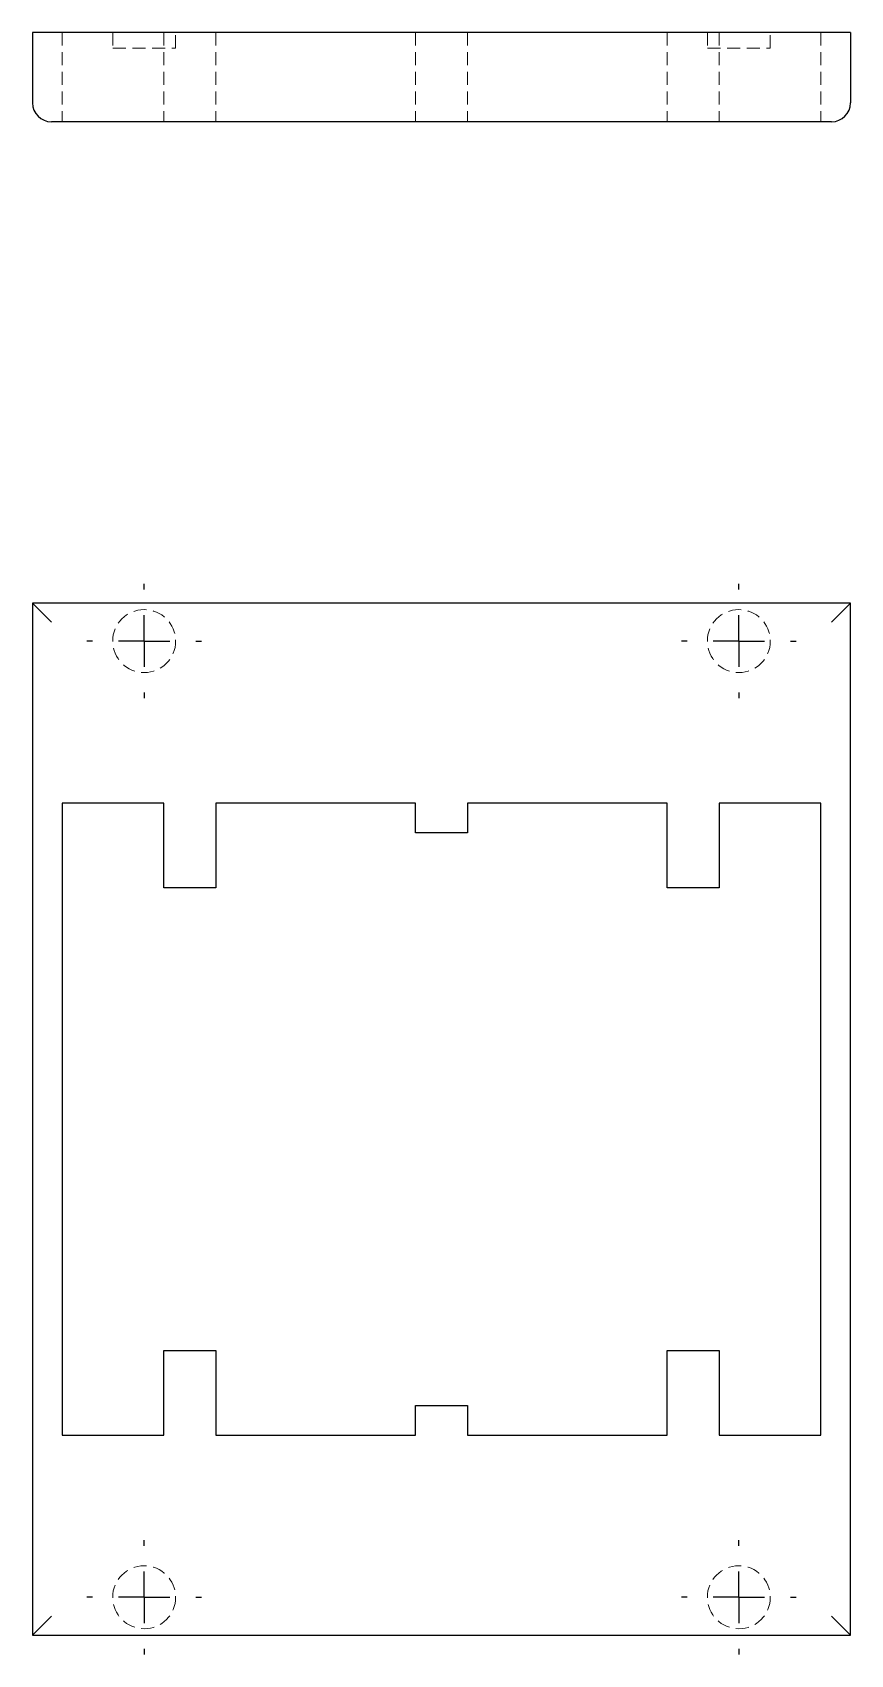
# Model space of a CAD drawing. Header units: millimetres. Extents: x 43 to 227, y 5 to 162.
# Drawn here: x 43.4 to 122.6, y 5.1 to 162.3 of the extents above.
import ezdxf

# ---------------------------------------------------------------- set-up
doc = ezdxf.new("R2010")
doc.units = ezdxf.units.MM
doc.linetypes.add('HIDDEN', pattern=[1.905, 1.27, -0.635])
doc.layers.add('10', color=7, linetype='Continuous')

# ---------------------------------------------------------------- blocks, each defined once
blk = doc.blocks.new('SW_CENTERMARKSYMBOL_0')
at = {"layer": '10', "color": 0}
for p, q in [((0, 5), (0, 5.55)), ((0, 0), (0, 2.5)), ((-5, 0), (-5.55, 0)), ((0, 0), (-2.5, 0)), ((0, 0), (0, -2.5)), ((0, 0), (2.5, 0)), ((5, 0), (5.55, 0)), ((0, -5), (0, -5.55))]:
    blk.add_line(p, q, dxfattribs=at)
blk = doc.blocks.new('SW_CENTERMARKSYMBOL_1')
at = {"layer": '10', "color": 0}
for p, q in [((0, 5), (0, 5.55)), ((0, 0), (0, 2.5)), ((-5, 0), (-5.55, 0)), ((0, 0), (-2.5, 0)), ((0, 0), (0, -2.5)), ((0, 0), (2.5, 0)), ((5, 0), (5.55, 0)), ((0, -5), (0, -5.55))]:
    blk.add_line(p, q, dxfattribs=at)
blk = doc.blocks.new('SW_CENTERMARKSYMBOL_2')
at = {"layer": '10', "color": 0}
for p, q in [((0, 5), (0, 5.55)), ((0, 0), (0, 2.5)), ((-5, 0), (-5.55, 0)), ((0, 0), (-2.5, 0)), ((0, 0), (0, -2.5)), ((0, 0), (2.5, 0)), ((5, 0), (5.55, 0)), ((0, -5), (0, -5.55))]:
    blk.add_line(p, q, dxfattribs=at)
blk = doc.blocks.new('SW_CENTERMARKSYMBOL_3')
at = {"layer": '10', "color": 0}
for p, q in [((0, 5), (0, 5.55)), ((0, 0), (0, 2.5)), ((-5, 0), (-5.55, 0)), ((0, 0), (-2.5, 0)), ((0, 0), (0, -2.5)), ((0, 0), (2.5, 0)), ((5, 0), (5.55, 0)), ((0, -5), (0, -5.55))]:
    blk.add_line(p, q, dxfattribs=at)

msp = doc.modelspace()

# ---------------------------------------------------------------- linework, layer by layer
at = {"color": 7, "linetype": 'Continuous', "lineweight": 25}
for p, q in [((122.63, 162.33), (43.37, 162.33)), ((43.37, 162.33), (43.37, 155.5)), ((122.63, 162.33), (122.63, 155.5)), ((120.8, 153.67), (45.2, 153.67)), ((43.37, 107), (45.2, 105.17)), ((43.37, 107), (43.37, 7)), ((122.63, 107), (43.37, 107)), ((122.63, 107), (120.8, 105.17)), ((122.63, 7), (122.63, 107)), ((56.08, 87.64), (46.26, 87.64)), ((46.26, 87.64), (46.26, 26.36)), ((56.08, 79.41), (56.08, 87.64)), ((61.14, 87.64), (61.14, 79.41)), ((80.47, 87.64), (61.14, 87.64)), ((80.47, 84.75), (80.47, 87.64)), ((104.86, 87.64), (85.53, 87.64)), ((85.53, 87.64), (85.53, 84.75)), ((104.86, 79.41), (104.86, 87.64)), ((109.92, 87.64), (109.92, 79.41)), ((119.74, 87.64), (109.92, 87.64)), ((119.74, 26.36), (119.74, 87.64)), ((85.53, 84.75), (80.47, 84.75)), ((61.14, 79.41), (56.08, 79.41)), ((109.92, 79.41), (104.86, 79.41)), ((56.08, 34.59), (61.14, 34.59)), ((56.08, 26.36), (56.08, 34.59)), ((61.14, 34.59), (61.14, 26.36)), ((104.86, 26.36), (104.86, 34.59)), ((104.86, 34.59), (109.92, 34.59)), ((109.92, 34.59), (109.92, 26.36)), ((80.47, 26.36), (80.47, 29.25)), ((80.47, 29.25), (85.53, 29.25)), ((85.53, 29.25), (85.53, 26.36)), ((46.26, 26.36), (56.08, 26.36)), ((61.14, 26.36), (80.47, 26.36)), ((85.53, 26.36), (104.86, 26.36)), ((109.92, 26.36), (119.74, 26.36)), ((43.37, 7), (45.2, 8.83)), ((122.63, 7), (120.8, 8.83)), ((43.37, 7), (122.63, 7))]:
    msp.add_line(p, q, dxfattribs=at)
at = {"color": 7, "linetype": 'HIDDEN', "lineweight": 18}
for p, q in [((46.26, 162.33), (46.26, 153.67)), ((51.14, 162.33), (51.14, 160.8)), ((56.08, 162.33), (56.08, 153.67)), ((57.24, 160.8), (57.24, 162.33)), ((61.14, 162.33), (61.14, 153.67)), ((80.47, 162.33), (80.47, 153.67)), ((85.53, 162.33), (85.53, 153.67)), ((104.86, 162.33), (104.86, 153.67)), ((108.76, 162.33), (108.76, 160.8)), ((109.92, 162.33), (109.92, 153.67)), ((114.86, 160.8), (114.86, 162.33)), ((119.74, 162.33), (119.74, 153.67)), ((51.14, 160.8), (57.24, 160.8)), ((108.76, 160.8), (114.86, 160.8))]:
    msp.add_line(p, q, dxfattribs=at)
for centre in [(54.19, 103.34), (111.81, 103.34), (54.19, 10.66), (111.81, 10.66)]:
    msp.add_circle(centre, 3.05, dxfattribs=at)
at = {"color": 7, "linetype": 'Continuous', "lineweight": 25}
for centre, start, end in [((45.2, 155.5), 180, 270), ((120.8, 155.5), 270, 0)]:
    msp.add_arc(centre, 1.83, start, end, dxfattribs=at)

# ---------------------------------------------------------------- block references
at = {"layer": '10'}
for name, p in [('SW_CENTERMARKSYMBOL_1', (54.19, 103.34)), ('SW_CENTERMARKSYMBOL_0', (111.81, 103.34)), ('SW_CENTERMARKSYMBOL_3', (54.19, 10.66)), ('SW_CENTERMARKSYMBOL_2', (111.81, 10.66))]:
    msp.add_blockref(name, p, dxfattribs=at)

doc.saveas('drawing.dxf')
